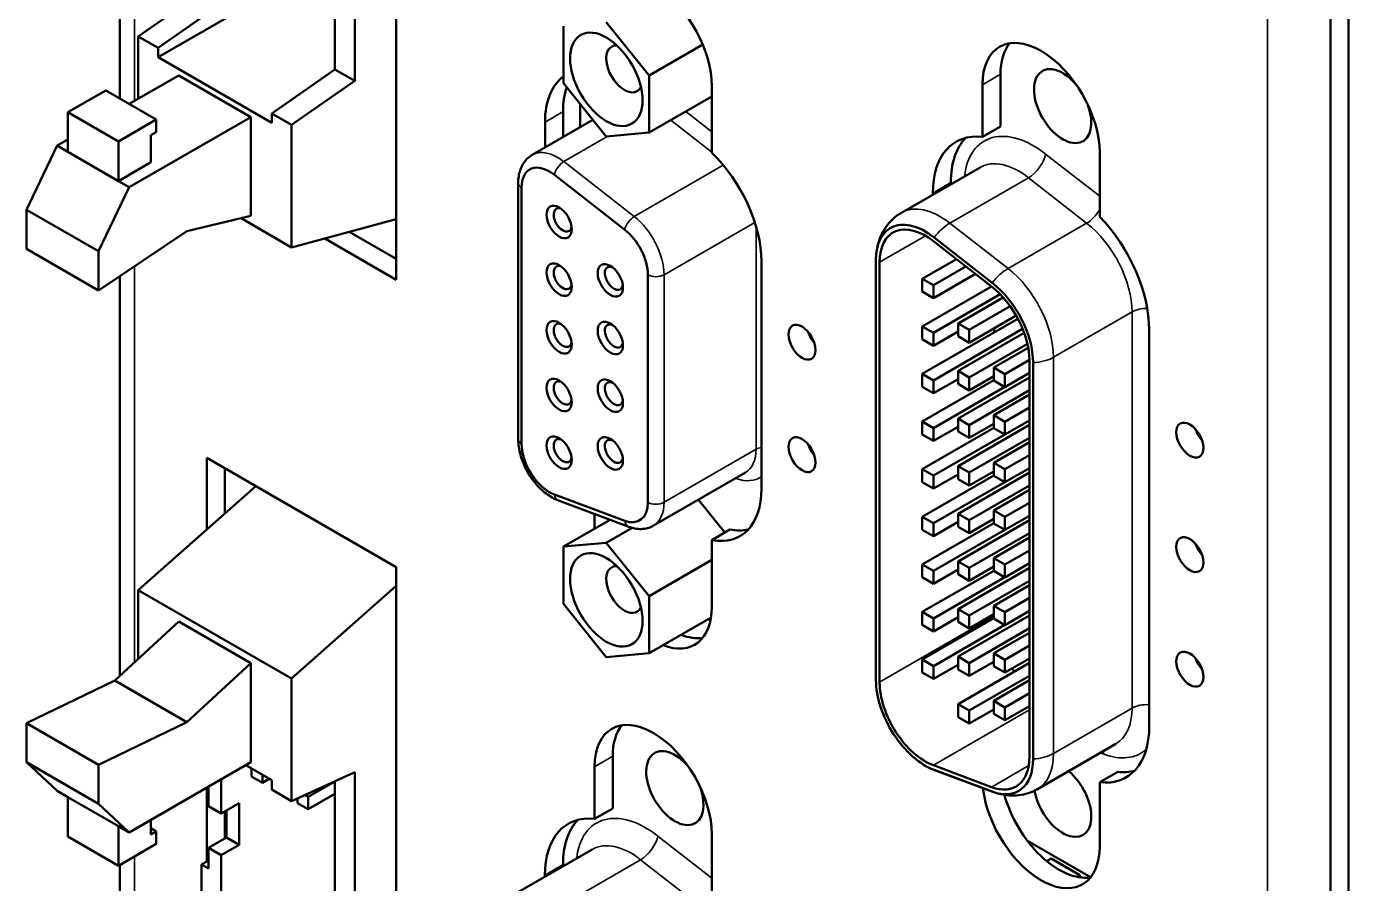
# Model space of a CAD drawing. Header units: millimetres. Extents: x 2117 to 4352, y 853 to 2102.
# Drawn here: x 3358.5 to 3410.3, y 1819.6 to 1853.2 of the extents above; entities that cross this region are included whole.
import ezdxf

# ---------------------------------------------------------------- set-up
doc = ezdxf.new("R2010")
doc.units = ezdxf.units.MM
doc.header["$LTSCALE"] = 1.8
doc.layers.add('외형선(ISO)', color=7, linetype='Continuous', lineweight=50)
doc.layers.add('좁은 외형선(ISO)', color=7, linetype='Continuous', lineweight=35)

msp = doc.modelspace()

# ---------------------------------------------------------------- linework, layer by layer
at = {"layer": '외형선(ISO)'}
for p, q in [((3372.958, 1903.166), (3372.958, 1843.235)), ((3371.332, 1851.032), (3371.332, 1895.124)), ((3370.554, 1894.769), (3370.554, 1851.481)), ((3362.12, 1850.342), (3362.12, 1891.487)), ((3410.294, 1732.396), (3410.294, 1890.388)), ((3409.587, 1867.118), (3409.587, 1755.421)), ((3363.625, 1851.96), (3370.554, 1855.961)), ((3365.322, 1854.502), (3362.847, 1852.777)), ((3363.625, 1852.328), (3366.1, 1854.053)), ((3379.517, 1850.944), (3379.517, 1853.183)), ((3381.196, 1853.333), (3382.876, 1851.244)), ((3362.847, 1852.777), (3363.625, 1852.328)), ((3362.847, 1852.777), (3362.847, 1850.331)), ((3382.876, 1851.244), (3384.975, 1852.456)), ((3363.625, 1851.96), (3363.625, 1852.328)), ((3368.079, 1849.388), (3363.625, 1851.96)), ((3370.554, 1851.481), (3368.079, 1849.756)), ((3371.332, 1851.032), (3370.554, 1851.481)), ((3362.493, 1850.127), (3364.438, 1851.249)), ((3364.438, 1851.249), (3367.266, 1849.616)), ((3368.857, 1849.307), (3371.332, 1851.032)), ((3381.196, 1848.855), (3379.517, 1850.944)), ((3382.876, 1851.244), (3382.876, 1849.005)), ((3396.648, 1851.291), (3396.648, 1849.243)), ((3361.574, 1850.657), (3360.089, 1849.8)), ((3361.574, 1850.657), (3363.554, 1849.514)), ((3382.876, 1849.005), (3385.333, 1850.424)), ((3385.333, 1850.829), (3385.333, 1848.214)), ((3395.941, 1848.835), (3395.941, 1850.882)), ((3380.171, 1849.219), (3380.171, 1850.131)), ((3362.069, 1848.657), (3360.089, 1849.8)), ((3360.089, 1849.8), (3360.089, 1848.249)), ((3362.069, 1848.657), (3363.554, 1849.514)), ((3367.266, 1849.616), (3362.493, 1846.861)), ((3363.554, 1849.514), (3363.554, 1849.024)), ((3367.266, 1849.616), (3367.266, 1845.738)), ((3368.079, 1849.756), (3368.857, 1849.307)), ((3368.079, 1849.756), (3368.079, 1849.388)), ((3378.287, 1848.131), (3380.671, 1849.508)), ((3378.792, 1848.423), (3378.792, 1849.42)), ((3379.499, 1849.829), (3379.499, 1848.831)), ((3363.554, 1849.024), (3363.342, 1848.902)), ((3363.342, 1848.902), (3363.342, 1847.84)), ((3368.857, 1844.506), (3368.857, 1849.307)), ((3382.876, 1849.005), (3381.196, 1848.855)), ((3396.648, 1849.243), (3395.941, 1848.835)), ((3358.463, 1845.983), (3359.665, 1848.494)), ((3359.665, 1848.494), (3360.089, 1848.739)), ((3360.089, 1848.249), (3359.665, 1848.494)), ((3362.069, 1847.106), (3362.069, 1848.657)), ((3360.089, 1848.249), (3362.069, 1847.106)), ((3362.069, 1847.106), (3363.342, 1847.84)), ((3400.537, 1848.229), (3400.537, 1845.715)), ((3381.917, 1845.198), (3379.159, 1847.352)), ((3381.917, 1845.198), (3379.159, 1847.352)), ((3392.766, 1845.863), (3395.846, 1847.641)), ((3362.493, 1846.861), (3361.291, 1844.35)), ((3362.493, 1846.861), (3362.069, 1847.106)), ((3377.741, 1847.032), (3377.741, 1836.989)), ((3377.873, 1846.848), (3377.873, 1836.805)), ((3377.873, 1846.848), (3377.873, 1836.805)), ((3394.701, 1847.043), (3394.701, 1846.98)), ((3393.994, 1846.572), (3393.994, 1846.635)), ((3358.463, 1844.452), (3358.463, 1845.983)), ((3361.291, 1844.35), (3358.463, 1845.983)), ((3364.756, 1845.146), (3367.266, 1845.738)), ((3368.857, 1844.506), (3366.881, 1845.647)), ((3372.958, 1845.605), (3368.857, 1844.506)), ((3364.756, 1845.146), (3361.291, 1842.819)), ((3372.958, 1843.235), (3370.155, 1844.854)), ((3371.121, 1845.113), (3372.958, 1844.052)), ((3396.299, 1842.967), (3394.018, 1844.749)), ((3396.324, 1843.116), (3394.043, 1844.898)), ((3361.291, 1842.819), (3358.463, 1844.452)), ((3361.291, 1844.35), (3361.291, 1842.819)), ((3387.277, 1843.96), (3387.277, 1835.04)), ((3391.766, 1844.006), (3391.766, 1827.54)), ((3391.91, 1843.923), (3391.91, 1827.457)), ((3393.582, 1843.275), (3394.918, 1844.046)), ((3394.02, 1843.022), (3395.29, 1843.755)), ((3362.12, 1827.702), (3362.12, 1843.375)), ((3382.823, 1834.509), (3382.823, 1843.429)), ((3382.823, 1834.509), (3382.823, 1843.429)), ((3393.582, 1843.275), (3394.02, 1843.022)), ((3393.582, 1842.769), (3393.582, 1843.275)), ((3394.02, 1842.516), (3395.663, 1843.464)), ((3393.582, 1841.408), (3396.292, 1842.973)), ((3394.02, 1842.516), (3393.582, 1842.769)), ((3394.02, 1843.022), (3394.02, 1842.516)), ((3394.02, 1841.155), (3396.635, 1842.665)), ((3394.983, 1841.525), (3396.748, 1842.544)), ((3395.421, 1841.272), (3397.025, 1842.198)), ((3393.582, 1839.542), (3397.33, 1841.706)), ((3395.421, 1840.765), (3397.263, 1841.829)), ((3393.582, 1841.408), (3394.02, 1841.155)), ((3393.582, 1840.902), (3393.582, 1841.408)), ((3394.02, 1839.289), (3397.517, 1841.308)), ((3394.02, 1840.649), (3394.983, 1841.205)), ((3394.02, 1841.155), (3394.02, 1840.649)), ((3394.983, 1841.525), (3395.421, 1841.272)), ((3394.983, 1841.019), (3394.983, 1841.525)), ((3394.983, 1839.658), (3397.576, 1841.155)), ((3395.421, 1841.272), (3395.421, 1840.765)), ((3396.4, 1841.331), (3396.4, 1841.169)), ((3402.479, 1841.271), (3402.479, 1825.733)), ((3389.328, 1840.795), (3389.328, 1840.826)), ((3389.328, 1840.826), (3389.328, 1840.795)), ((3394.02, 1840.649), (3393.582, 1840.902)), ((3395.421, 1840.765), (3394.983, 1841.019)), ((3395.421, 1839.405), (3397.704, 1840.723)), ((3396.384, 1839.789), (3397.736, 1840.569)), ((3396.822, 1839.536), (3397.783, 1840.09)), ((3397.783, 1824.53), (3397.783, 1840.068)), ((3393.582, 1839.542), (3394.02, 1839.289)), ((3393.582, 1839.036), (3393.582, 1839.542)), ((3394.983, 1839.658), (3395.421, 1839.405)), ((3394.983, 1839.152), (3394.983, 1839.658)), ((3396.384, 1839.789), (3396.822, 1839.536)), ((3396.384, 1839.283), (3396.384, 1839.789)), ((3396.822, 1839.029), (3397.783, 1839.584)), ((3396.822, 1839.536), (3396.822, 1839.029)), ((3397.927, 1824.447), (3397.927, 1839.985)), ((3393.582, 1837.675), (3396.384, 1839.293)), ((3394.02, 1838.783), (3393.582, 1839.036)), ((3394.02, 1838.783), (3394.983, 1839.338)), ((3394.02, 1839.289), (3394.02, 1838.783)), ((3394.02, 1837.422), (3396.813, 1839.035)), ((3394.983, 1837.792), (3397.783, 1839.408)), ((3395.421, 1838.899), (3394.983, 1839.152)), ((3395.421, 1838.899), (3396.384, 1839.455)), ((3395.421, 1839.405), (3395.421, 1838.899)), ((3396.822, 1839.029), (3396.384, 1839.283)), ((3395.421, 1837.539), (3397.783, 1838.902)), ((3396.384, 1837.922), (3397.783, 1838.73)), ((3396.822, 1837.669), (3397.783, 1838.224)), ((3393.582, 1837.675), (3394.02, 1837.422)), ((3393.582, 1837.169), (3393.582, 1837.675)), ((3393.582, 1835.809), (3396.384, 1837.427)), ((3394.02, 1836.916), (3394.983, 1837.472)), ((3394.02, 1837.422), (3394.02, 1836.916)), ((3394.983, 1837.792), (3395.421, 1837.539)), ((3394.983, 1837.286), (3394.983, 1837.792)), ((3394.983, 1835.925), (3397.783, 1837.542)), ((3395.421, 1837.032), (3396.384, 1837.588)), ((3395.421, 1837.539), (3395.421, 1837.032)), ((3396.384, 1837.922), (3396.822, 1837.669)), ((3396.384, 1837.416), (3396.384, 1837.922)), ((3396.822, 1837.163), (3396.384, 1837.416)), ((3396.822, 1837.163), (3397.783, 1837.718)), ((3396.822, 1837.669), (3396.822, 1837.163)), ((3394.02, 1836.916), (3393.582, 1837.169)), ((3394.02, 1835.556), (3396.813, 1837.168)), ((3395.421, 1837.032), (3394.983, 1837.286)), ((3395.421, 1835.672), (3397.783, 1837.036)), ((3389.328, 1836.386), (3389.328, 1836.417)), ((3389.328, 1836.417), (3389.328, 1836.386)), ((3396.384, 1836.056), (3397.783, 1836.864)), ((3365.534, 1836.254), (3372.958, 1831.968)), ((3365.534, 1833.447), (3365.534, 1836.254)), ((3394.983, 1835.925), (3395.421, 1835.672)), ((3394.983, 1835.419), (3394.983, 1835.925)), ((3396.384, 1836.056), (3396.822, 1835.803)), ((3396.384, 1835.55), (3396.384, 1836.056)), ((3396.822, 1835.803), (3397.783, 1836.357)), ((3366.241, 1835.846), (3366.241, 1834.074)), ((3383.045, 1833.594), (3386.651, 1835.676)), ((3393.582, 1835.809), (3394.02, 1835.556)), ((3393.582, 1835.303), (3393.582, 1835.809)), ((3393.582, 1833.942), (3396.384, 1835.56)), ((3394.02, 1835.05), (3394.983, 1835.605)), ((3394.02, 1835.556), (3394.02, 1835.05)), ((3394.983, 1834.059), (3397.783, 1835.675)), ((3395.421, 1835.166), (3394.983, 1835.419)), ((3395.421, 1835.166), (3396.384, 1835.722)), ((3395.421, 1835.672), (3395.421, 1835.166)), ((3396.822, 1835.296), (3396.384, 1835.55)), ((3396.822, 1835.296), (3397.783, 1835.851)), ((3396.822, 1835.803), (3396.822, 1835.296)), ((3367.451, 1835.147), (3362.847, 1831.065)), ((3379.159, 1834.816), (3381.917, 1833.786)), ((3379.159, 1834.816), (3381.917, 1833.786)), ((3394.02, 1835.05), (3393.582, 1835.303)), ((3394.02, 1833.689), (3396.813, 1835.302)), ((3395.421, 1833.806), (3397.783, 1835.169)), ((3396.384, 1834.189), (3397.783, 1834.997)), ((3379.32, 1834.579), (3382.078, 1833.548)), ((3384.807, 1834.611), (3385.841, 1833.324)), ((3396.822, 1833.936), (3397.783, 1834.491)), ((3379.517, 1832.771), (3381.34, 1833.824)), ((3380.738, 1833.476), (3380.738, 1834.049)), ((3393.582, 1833.942), (3394.02, 1833.689)), ((3393.582, 1833.436), (3393.582, 1833.942)), ((3394.983, 1834.059), (3395.421, 1833.806)), ((3394.983, 1833.552), (3394.983, 1834.059)), ((3394.983, 1832.192), (3397.783, 1833.809)), ((3395.421, 1833.299), (3396.384, 1833.855)), ((3395.421, 1833.806), (3395.421, 1833.299)), ((3396.384, 1834.189), (3396.822, 1833.936)), ((3396.384, 1833.683), (3396.384, 1834.189)), ((3396.822, 1833.43), (3397.783, 1833.985)), ((3396.822, 1833.936), (3396.822, 1833.43)), ((3381.196, 1832.921), (3382.209, 1833.506)), ((3386.04, 1833.439), (3385.333, 1833.031)), ((3393.582, 1832.076), (3396.384, 1833.694)), ((3394.02, 1833.183), (3393.582, 1833.436)), ((3394.02, 1833.183), (3394.983, 1833.739)), ((3394.02, 1833.689), (3394.02, 1833.183)), ((3394.02, 1831.823), (3396.813, 1833.435)), ((3395.421, 1833.299), (3394.983, 1833.552)), ((3395.421, 1831.939), (3397.783, 1833.303)), ((3396.822, 1833.43), (3396.384, 1833.683)), ((3379.517, 1832.771), (3381.196, 1832.921)), ((3379.517, 1830.532), (3379.517, 1832.771)), ((3381.196, 1832.921), (3382.876, 1830.832)), ((3385.333, 1833.031), (3385.333, 1830.416)), ((3396.384, 1832.323), (3397.783, 1833.131)), ((3382.876, 1830.832), (3385.333, 1832.25)), ((3396.384, 1832.323), (3396.822, 1832.07)), ((3396.384, 1831.817), (3396.384, 1832.323)), ((3396.822, 1832.07), (3397.783, 1832.624)), ((3372.958, 1831.968), (3372.958, 1761.667)), ((3393.582, 1832.076), (3394.02, 1831.823)), ((3393.582, 1831.57), (3393.582, 1832.076)), ((3393.582, 1830.209), (3396.384, 1831.827)), ((3394.02, 1831.317), (3394.983, 1831.872)), ((3394.02, 1831.823), (3394.02, 1831.317)), ((3394.983, 1832.192), (3395.421, 1831.939)), ((3394.983, 1831.686), (3394.983, 1832.192)), ((3394.983, 1830.326), (3397.783, 1831.942)), ((3395.421, 1831.433), (3396.384, 1831.989)), ((3395.421, 1831.939), (3395.421, 1831.433)), ((3396.822, 1831.563), (3396.384, 1831.817)), ((3396.822, 1831.563), (3397.783, 1832.118)), ((3396.822, 1832.07), (3396.822, 1831.563)), ((3368.857, 1827.595), (3372.958, 1831.231)), ((3394.02, 1831.317), (3393.582, 1831.57)), ((3394.02, 1829.956), (3396.813, 1831.569)), ((3395.421, 1831.433), (3394.983, 1831.686)), ((3395.421, 1830.073), (3397.783, 1831.436)), ((3396.384, 1830.456), (3397.783, 1831.264)), ((3368.857, 1827.595), (3362.847, 1831.065)), ((3362.847, 1831.065), (3362.847, 1828.371)), ((3382.876, 1830.832), (3382.876, 1828.593)), ((3396.822, 1830.203), (3397.783, 1830.758)), ((3381.196, 1828.443), (3379.517, 1830.532)), ((3393.582, 1830.209), (3394.02, 1829.956)), ((3393.582, 1829.703), (3393.582, 1830.209)), ((3394.983, 1830.326), (3395.421, 1830.073)), ((3394.983, 1829.819), (3394.983, 1830.326)), ((3396.384, 1830.456), (3396.822, 1830.203)), ((3396.384, 1829.95), (3396.384, 1830.456)), ((3396.822, 1829.697), (3397.783, 1830.252)), ((3396.822, 1830.203), (3396.822, 1829.697)), ((3364.438, 1829.833), (3361.928, 1827.526)), ((3364.438, 1829.833), (3367.266, 1828.2)), ((3382.876, 1828.593), (3385.301, 1829.993)), ((3385.279, 1829.876), (3385.189, 1829.928)), ((3393.582, 1828.343), (3396.384, 1829.961)), ((3394.02, 1829.45), (3393.582, 1829.703)), ((3394.02, 1829.45), (3394.983, 1830.006)), ((3394.02, 1829.956), (3394.02, 1829.45)), ((3394.02, 1828.09), (3396.813, 1829.702)), ((3394.983, 1828.459), (3397.783, 1830.076)), ((3395.421, 1829.566), (3394.983, 1829.819)), ((3395.421, 1829.566), (3396.384, 1830.122)), ((3395.421, 1830.073), (3395.421, 1829.566)), ((3396.822, 1829.697), (3396.384, 1829.95)), ((3395.421, 1828.206), (3397.783, 1829.57)), ((3396.384, 1828.59), (3397.783, 1829.398)), ((3396.822, 1828.337), (3397.783, 1828.891)), ((3364.756, 1825.893), (3367.266, 1828.2)), ((3367.266, 1828.2), (3367.266, 1824.321)), ((3382.876, 1828.593), (3381.196, 1828.443)), ((3393.582, 1828.343), (3394.02, 1828.09)), ((3393.582, 1827.837), (3393.582, 1828.343)), ((3394.02, 1827.584), (3394.983, 1828.139)), ((3394.02, 1828.09), (3394.02, 1827.584)), ((3394.983, 1828.459), (3395.421, 1828.206)), ((3394.983, 1827.953), (3394.983, 1828.459)), ((3394.983, 1826.593), (3397.783, 1828.209)), ((3395.421, 1827.7), (3396.384, 1828.256)), ((3395.421, 1828.206), (3395.421, 1827.7)), ((3396.384, 1828.59), (3396.822, 1828.337)), ((3396.384, 1828.084), (3396.384, 1828.59)), ((3396.822, 1827.83), (3396.384, 1828.084)), ((3396.822, 1827.83), (3397.783, 1828.385)), ((3396.822, 1828.337), (3396.822, 1827.83)), ((3368.857, 1822.794), (3368.857, 1827.595)), ((3394.02, 1827.584), (3393.582, 1827.837)), ((3395.421, 1827.7), (3394.983, 1827.953)), ((3395.421, 1826.34), (3397.783, 1827.703)), ((3358.463, 1825.852), (3361.928, 1827.526)), ((3361.928, 1827.526), (3364.756, 1825.893)), ((3396.384, 1826.723), (3397.783, 1827.531)), ((3394.983, 1826.593), (3395.421, 1826.34)), ((3394.983, 1826.086), (3394.983, 1826.593)), ((3396.384, 1826.723), (3396.822, 1826.47)), ((3396.384, 1826.217), (3396.384, 1826.723)), ((3396.822, 1826.47), (3397.783, 1827.025)), ((3395.421, 1825.833), (3394.983, 1826.086)), ((3395.421, 1825.833), (3396.384, 1826.389)), ((3395.421, 1826.34), (3395.421, 1825.833)), ((3396.822, 1825.964), (3396.384, 1826.217)), ((3396.822, 1825.964), (3397.783, 1826.519)), ((3396.822, 1826.47), (3396.822, 1825.964)), ((3361.291, 1824.219), (3358.463, 1825.852)), ((3358.463, 1825.852), (3358.463, 1824.321)), ((3364.756, 1825.893), (3361.291, 1824.219)), ((3398.095, 1823.264), (3401.175, 1825.043)), ((3381.445, 1824.55), (3381.445, 1822.503)), ((3361.291, 1822.688), (3358.463, 1824.321)), ((3358.463, 1824.321), (3359.665, 1823.199)), ((3361.291, 1822.688), (3361.291, 1824.219)), ((3367.266, 1824.321), (3362.493, 1821.566)), ((3367.058, 1824.201), (3368.079, 1823.611)), ((3367.287, 1823.754), (3367.287, 1824.068)), ((3380.738, 1822.095), (3380.738, 1824.142)), ((3394.018, 1824.197), (3396.299, 1823.345)), ((3394.043, 1824.019), (3396.324, 1823.167)), ((3396.344, 1823.159), (3394.063, 1824.011)), ((3401.244, 1823.941), (3400.537, 1823.533)), ((3366.1, 1822.309), (3366.1, 1823.648)), ((3367.712, 1823.509), (3367.287, 1823.754)), ((3367.712, 1823.823), (3367.712, 1823.509)), ((3367.712, 1823.509), (3367.984, 1823.666)), ((3368.079, 1823.611), (3368.079, 1823.243)), ((3371.332, 1823.926), (3368.857, 1822.794)), ((3369.508, 1822.962), (3370.554, 1823.566)), ((3370.554, 1823.57), (3370.554, 1769.913)), ((3371.332, 1769.464), (3371.332, 1823.926)), ((3400.537, 1823.533), (3400.537, 1821.019)), ((3360.089, 1822.954), (3359.665, 1823.199)), ((3360.089, 1822.954), (3360.089, 1821.402)), ((3360.089, 1822.954), (3362.069, 1821.811)), ((3365.534, 1820.431), (3365.534, 1823.321)), ((3365.605, 1823.362), (3365.605, 1822.594)), ((3368.857, 1822.794), (3368.079, 1823.243)), ((3369.083, 1822.717), (3369.083, 1822.897)), ((3369.383, 1823.034), (3369.508, 1822.962)), ((3369.508, 1822.472), (3370.554, 1823.076)), ((3369.508, 1822.962), (3369.508, 1822.472)), ((3362.493, 1821.566), (3361.291, 1822.688)), ((3365.605, 1822.594), (3366.1, 1822.309)), ((3366.807, 1822.717), (3366.1, 1822.309)), ((3366.241, 1822.39), (3366.241, 1821.329)), ((3366.312, 1822.431), (3366.312, 1821.37)), ((3366.807, 1821.084), (3366.807, 1822.717)), ((3369.508, 1822.472), (3369.083, 1822.717)), ((3381.445, 1822.503), (3380.738, 1822.095)), ((3363.342, 1822.055), (3363.342, 1821.484)), ((3362.069, 1820.259), (3360.089, 1821.402)), ((3362.493, 1821.566), (3362.069, 1821.811)), ((3362.069, 1820.259), (3362.069, 1821.811)), ((3363.554, 1821.606), (3363.342, 1821.729)), ((3363.342, 1821.484), (3363.554, 1821.606)), ((3363.554, 1821.606), (3363.554, 1821.117)), ((3366.312, 1821.37), (3365.605, 1820.961)), ((3366.807, 1821.084), (3366.312, 1821.37)), ((3385.334, 1821.488), (3385.334, 1818.975)), ((3363.554, 1821.117), (3362.069, 1820.259)), ((3365.605, 1820.961), (3365.605, 1820.145)), ((3366.1, 1820.676), (3365.605, 1820.961)), ((3366.1, 1820.676), (3366.807, 1821.084)), ((3377.563, 1819.123), (3380.643, 1820.901)), ((3397.703, 1821.24), (3400.182, 1819.808)), ((3365.322, 1820.308), (3365.605, 1820.471)), ((3365.605, 1820.145), (3365.322, 1820.308)), ((3365.322, 1820.308), (3365.322, 1801.839)), ((3366.1, 1801.39), (3366.1, 1820.676)), ((3379.498, 1820.303), (3379.498, 1820.24)), ((3398.629, 1820.542), (3398.457, 1820.443)), ((3399.76, 1819.889), (3398.629, 1820.542)), ((3362.12, 1768.774), (3362.12, 1820.288)), ((3378.791, 1819.832), (3378.791, 1819.894)), ((3399.646, 1819.823), (3399.76, 1819.889)), ((3399.76, 1819.803), (3399.76, 1819.889)), ((3399.76, 1819.832), (3399.824, 1819.795))]:
    msp.add_line(p, q, dxfattribs=at)
for centre, major_axis, start_param, end_param in [((3383.035, 1852.156), (-1.625, 2.815), 3.926991, 6.901137), ((3381.903, 1851.502), (0.503, -0.872), 2.777783, 6.646994), ((3398.239, 1849.555), (-1.625, 2.815), 3.926991, 7.068583), ((3398.946, 1849.964), (-1.625, 2.815), 0.219325, 0.785398), ((3399.087, 1850.045), (-0.794, 1.375), 5.002922, 10.705042), ((3381.656, 1847.767), (-2.025, 3.507), 0.05801, 0.785398), ((3382.363, 1848.175), (2.025, -3.507), 3.606875, 3.926991), ((3397.096, 1844.844), (-2.194, 3.799), 5.87949, 7.068583), ((3397.803, 1845.252), (-2.194, 3.799), 0.161885, 0.785398), ((3384.414, 1845.613), (2.025, -3.507), 0.785398, 2.029422), ((3378.969, 1846.216), (-0.775, 1.342), 5.323254, 7.068583), ((3378.969, 1846.216), (-0.775, 1.342), 5.323254, 7.068583), ((3379.485, 1845.583), (-0.25, 0.433), 5.681921, 10.026042), ((3399.377, 1843.062), (2.194, -3.799), 0.785398, 1.973067), ((3381.727, 1844.062), (-0.775, 1.342), 3.926991, 5.323254), ((3381.727, 1844.062), (0.775, -1.342), 0.785398, 2.181662), ((3393.706, 1842.886), (-1.372, 2.376), 5.323254, 7.068583), ((3393.706, 1842.886), (-1.27, 2.2), 5.323254, 7.068583), ((3379.485, 1843.321), (-0.25, 0.433), 5.681921, 10.026042), ((3381.493, 1843.293), (-0.25, 0.433), 5.681921, 10.026042), ((3395.987, 1841.105), (-1.372, 2.376), 3.926991, 5.323254), ((3395.987, 1841.105), (-1.27, 2.2), 3.926991, 5.323254), ((3379.485, 1841.059), (-0.25, 0.433), 5.681921, 10.026042), ((3381.493, 1841.031), (-0.25, 0.433), 5.681921, 10.026042), ((3389.575, 1841.194), (0.375, -0.65), 4.372552, 5.052226), ((3379.485, 1838.798), (-0.25, 0.433), 5.681921, 10.026042), ((3381.493, 1838.769), (-0.25, 0.433), 5.681921, 10.026042), ((3379.485, 1836.536), (-0.25, 0.433), 5.681921, 10.026042), ((3381.493, 1836.507), (-0.25, 0.433), 5.681921, 10.026042), ((3404.778, 1837.357), (0.375, -0.65), 4.372552, 5.052226), ((3378.969, 1836.173), (0.775, -1.342), 3.926991, 5.67232), ((3378.969, 1836.173), (-0.775, 1.342), 0.785398, 2.530727), ((3389.575, 1836.785), (0.375, -0.65), 4.372552, 5.052226), ((3384.414, 1836.693), (2.025, -3.507), 5.824559, 7.068583), ((3381.727, 1835.142), (0.775, -1.342), 5.67232, 7.068583), ((3381.727, 1835.142), (0.775, -1.342), 5.67232, 7.068583), ((3385.121, 1837.102), (2.025, -3.507), 5.824559, 6.107692), ((3404.778, 1832.866), (0.375, -0.65), 4.372552, 5.052226), ((3381.903, 1831.09), (0.503, -0.872), 2.777783, 6.646994), ((3383.035, 1831.743), (1.625, -2.815), 5.665234, 7.068583), ((3383.742, 1832.151), (1.625, -2.815), 5.665234, 6.06386), ((3404.778, 1828.375), (0.375, -0.65), 4.372552, 5.052226), ((3398.196, 1829.012), (1.27, -2.2), 4.845209, 4.905962), ((3393.706, 1826.42), (1.372, -2.376), 3.926991, 5.67232), ((3393.706, 1826.42), (1.27, -2.2), 3.926991, 5.67232), ((3383.036, 1822.815), (-1.625, 2.815), 3.926991, 7.068583), ((3383.743, 1823.223), (-1.625, 2.815), 0.219325, 0.785398), ((3399.377, 1827.524), (2.194, -3.799), 5.880915, 7.068583), ((3383.884, 1823.305), (-0.794, 1.375), 5.002922, 10.705042), ((3395.987, 1825.567), (1.27, -2.2), 5.67232, 7.068583), ((3395.987, 1825.567), (1.372, -2.376), 5.67232, 7.068583), ((3399.087, 1822.836), (0.794, -1.375), 4.131286, 8.432132), ((3400.084, 1827.933), (2.194, -3.799), 5.880915, 6.121301), ((3398.239, 1822.346), (1.625, -2.815), 4.062603, 7.068583), ((3398.946, 1822.754), (1.625, -2.815), 4.295034, 6.06386), ((3381.893, 1818.103), (-2.194, 3.799), 5.87949, 7.068583), ((3382.6, 1818.512), (-2.194, 3.799), 0.161885, 0.785398)]:
    msp.add_ellipse(centre, major_axis=major_axis, ratio=0.57735, start_param=start_param, end_param=end_param, dxfattribs=at)
for centre, major_axis in [((3381.196, 1851.094), (-1.003, 1.738)), ((3379.344, 1845.501), (-0.35, 0.606)), ((3379.344, 1843.239), (-0.35, 0.606)), ((3381.352, 1843.211), (-0.35, 0.606)), ((3379.344, 1840.978), (-0.35, 0.606)), ((3381.352, 1840.949), (-0.35, 0.606)), ((3388.868, 1840.786), (-0.375, 0.65)), ((3379.344, 1838.716), (-0.35, 0.606)), ((3381.352, 1838.688), (-0.35, 0.606)), ((3404.071, 1836.948), (-0.375, 0.65)), ((3379.344, 1836.454), (-0.35, 0.606)), ((3381.352, 1836.426), (-0.35, 0.606)), ((3388.868, 1836.377), (-0.375, 0.65)), ((3404.071, 1832.458), (-0.375, 0.65)), ((3381.196, 1830.682), (-1.003, 1.738)), ((3404.071, 1827.967), (-0.375, 0.65))]:
    msp.add_ellipse(centre, major_axis=major_axis, ratio=0.57735, dxfattribs=at)
for points, knots in [([(3377.741, 1847.032), (3377.741, 1847.119), (3377.747, 1847.204), (3377.772, 1847.373), (3377.791, 1847.455), (3377.845, 1847.616), (3377.88, 1847.693), (3377.967, 1847.84), (3378.019, 1847.91), (3378.141, 1848.033), (3378.211, 1848.088), (3378.287, 1848.131)], [4.712389, 4.712389, 4.712389, 4.712389, 4.8694686, 4.8694686, 5.0265482, 5.0265482, 5.1836279, 5.1836279, 5.3407075, 5.3407075, 5.4977871, 5.4977871, 5.4977871, 5.4977871]), ([(3392.766, 1845.863), (3392.645, 1845.793), (3392.532, 1845.71), (3392.33, 1845.523), (3392.241, 1845.421), (3392.089, 1845.206), (3392.026, 1845.094), (3391.923, 1844.868), (3391.882, 1844.754), (3391.82, 1844.526), (3391.798, 1844.412), (3391.784, 1844.3)], [0.7853982, 0.7853982, 0.7853982, 0.7853982, 0.9152737, 0.9152737, 1.0451492, 1.0451492, 1.1750247, 1.1750247, 1.3049002, 1.3049002, 1.4347758, 1.4347758, 1.4347758, 1.4347758]), ([(3379.32, 1834.579), (3379.149, 1834.643), (3378.987, 1834.737), (3378.678, 1834.974), (3378.532, 1835.118), (3378.27, 1835.44), (3378.153, 1835.618), (3377.959, 1835.991), (3377.882, 1836.186), (3377.774, 1836.58), (3377.743, 1836.777), (3377.741, 1836.977), (3377.741, 1836.983), (3377.741, 1836.989)], [2.96706, 2.96706, 2.96706, 2.96706, 3.304677, 3.304677, 3.653743, 3.653743, 4.002809, 4.002809, 4.351875, 4.351875, 4.700941, 4.700941, 4.712389, 4.712389, 4.712389, 4.712389]), ([(3383.045, 1833.594), (3382.986, 1833.56), (3382.923, 1833.532), (3382.794, 1833.49), (3382.728, 1833.476), (3382.595, 1833.46), (3382.528, 1833.459), (3382.396, 1833.467), (3382.331, 1833.477), (3382.203, 1833.506), (3382.139, 1833.525), (3382.078, 1833.548)], [2.3561945, 2.3561945, 2.3561945, 2.3561945, 2.4783675, 2.4783675, 2.6005406, 2.6005406, 2.7227136, 2.7227136, 2.8448867, 2.8448867, 2.9670597, 2.9670597, 2.9670597, 2.9670597]), ([(3393.969, 1824.049), (3393.975, 1824.046), (3393.981, 1824.043), (3393.994, 1824.038), (3394, 1824.036), (3394.013, 1824.031), (3394.019, 1824.028), (3394.032, 1824.023), (3394.038, 1824.021), (3394.051, 1824.016), (3394.057, 1824.014), (3394.063, 1824.011)], [3.27761322, 3.27761322, 3.27761322, 3.27761322, 3.28531569, 3.28531569, 3.29301816, 3.29301816, 3.30072063, 3.30072063, 3.30842311, 3.30842311, 3.31612558, 3.31612558, 3.31612558, 3.31612558]), ([(3396.344, 1823.159), (3396.445, 1823.121), (3396.551, 1823.089), (3396.77, 1823.04), (3396.884, 1823.023), (3397.12, 1823.008), (3397.241, 1823.01), (3397.489, 1823.039), (3397.614, 1823.065), (3397.86, 1823.145), (3397.981, 1823.199), (3398.095, 1823.264)], [3.3161256, 3.3161256, 3.3161256, 3.3161256, 3.4382986, 3.4382986, 3.5604717, 3.5604717, 3.6826447, 3.6826447, 3.8048178, 3.8048178, 3.9269908, 3.9269908, 3.9269908, 3.9269908])]:
    msp.add_open_spline(points, degree=3, knots=knots, dxfattribs=at)
at = {"layer": '좁은 외형선(ISO)'}
for p, q in [((3362.705, 1891.825), (3362.705, 1850.249)), ((3407.112, 1756.85), (3407.112, 1867.485)), ((3395.941, 1850.882), (3396.648, 1851.291)), ((3378.792, 1849.42), (3379.499, 1849.829)), ((3385.333, 1848.234), (3383.721, 1849.493)), ((3384.314, 1849.835), (3385.333, 1849.04)), ((3379.533, 1847.866), (3381.255, 1848.86)), ((3379.533, 1847.866), (3382.29, 1845.712)), ((3400.537, 1846.51), (3398.419, 1848.164)), ((3382.29, 1845.712), (3385.782, 1847.728)), ((3393.994, 1846.635), (3394.701, 1847.043)), ((3394.664, 1845.458), (3397.744, 1847.237)), ((3400.025, 1845.455), (3397.744, 1847.237)), ((3383.459, 1843.429), (3387.018, 1845.484)), ((3387.065, 1836.591), (3387.065, 1845.331)), ((3396.945, 1843.677), (3394.664, 1845.458)), ((3396.945, 1843.677), (3400.025, 1845.455)), ((3391.91, 1843.923), (3393.706, 1844.96)), ((3362.705, 1843.769), (3362.705, 1828.241)), ((3383.459, 1843.429), (3383.459, 1834.509)), ((3398.726, 1840.198), (3401.806, 1841.976)), ((3401.806, 1826.438), (3401.806, 1841.976)), ((3398.726, 1824.66), (3398.726, 1840.198)), ((3383.459, 1834.509), (3387.065, 1836.591)), ((3386.27, 1835.448), (3386.262, 1835.451)), ((3391.91, 1827.457), (3396.384, 1830.04)), ((3394.018, 1824.197), (3397.783, 1826.371)), ((3398.726, 1824.66), (3401.806, 1826.438)), ((3380.738, 1824.142), (3381.445, 1824.55)), ((3400.561, 1824.688), (3400.7, 1824.636)), ((3396.299, 1823.345), (3397.756, 1824.186)), ((3385.334, 1819.77), (3383.216, 1821.424)), ((3362.705, 1820.627), (3362.705, 1768.681)), ((3378.791, 1819.894), (3379.498, 1820.303)), ((3379.461, 1818.718), (3382.541, 1820.496)), ((3384.822, 1818.715), (3382.541, 1820.496))]:
    msp.add_line(p, q, dxfattribs=at)
for centre, major_axis, ratio, start_param, end_param in [((3397.945, 1845.334), (-1.93, 3.344), 0.57735, 5.323254, 6.94403), ((3379.287, 1846.399), (-1, 1.732), 0.57735, 5.323254, 6.283185), ((3379.477, 1847.536), (-0.277, -0.355), 0.468323, 4.000271, 5.571067), ((3397.37, 1845.002), (-1.524, 2.64), 0.57735, 5.323254, 6.283185), ((3397.844, 1847.833), (-0.5, -0.641), 0.468323, 0.858678, 2.429474), ((3378.191, 1847.032), (-0.45, 0), 0.57735, 0, 0.785398), ((3382.235, 1845.382), (0.277, 0.355), 0.468323, 0.858678, 2.429475), ((3382.045, 1844.246), (1, -1.732), 0.57735, 0.785398, 2.181662), ((3394.29, 1843.223), (-1.524, 2.64), 0.57735, 5.323254, 6.283185), ((3400.125, 1846.051), (-0.5, -0.641), 0.468323, 0.858678, 1.814369), ((3394.508, 1844.527), (-0.782, -1.001), 0.468323, 4.000271, 4.707754), ((3399.651, 1843.22), (-1.524, 2.64), 0.57735, 3.926991, 5.323254), ((3396.789, 1842.746), (-0.782, -1.001), 0.468323, 4.000271, 4.707754), ((3396.571, 1841.442), (-1.524, 2.64), 0.57735, 3.926991, 5.323254), ((3383.141, 1843.613), (0.45, 0), 0.57735, 3.926991, 5.497787), ((3402.381, 1841.644), (-0.813, 0), 0.57735, 4.68708, 5.497787), ((3397.828, 1840.716), (-1.27, 0), 0.57735, 1.648711, 2.356194), ((3378.191, 1836.989), (-0.45, 0), 0.57735, 0, 0.785398), ((3385.651, 1837.408), (1, -1.732), 0.57735, 0, 0.785398), ((3387.383, 1836.408), (0.45, 0), 0.57735, 1.808737, 2.356194), ((3385.952, 1835.264), (-0.158, -0.422), 0.668835, 2.252305, 2.271086), ((3385.969, 1837.592), (1.225, -2.122), 0.57735, 5.67232, 6.353597), ((3379.477, 1835), (-0.158, -0.422), 0.668835, 5.393898, 6.283185), ((3383.141, 1834.693), (0.45, 0), 0.57735, 3.926991, 5.497787), ((3382.045, 1835.326), (1, -1.732), 0.57735, 0, 0.785398), ((3382.235, 1833.97), (-0.158, -0.422), 0.668835, 5.393898, 6.283185), ((3402.381, 1826.106), (-0.813, 0), 0.57735, 4.59108, 5.497787), ((3399.651, 1827.683), (1.524, -2.64), 0.57735, 0, 0.785398), ((3397.828, 1825.178), (-1.27, 0), 0.57735, 1.648711, 2.356194), ((3396.571, 1825.904), (1.524, -2.64), 0.57735, 0, 0.785398), ((3400.125, 1824.304), (0.285, 0.761), 0.668835, 5.393898, 5.566854), ((3400.226, 1828.014), (1.93, -3.344), 0.57735, 5.67232, 6.3949), ((3394.508, 1825.201), (-0.445, -1.19), 0.668835, 6.257211, 6.283185), ((3396.789, 1824.348), (-0.445, -1.19), 0.668835, 6.257211, 6.283185), ((3382.742, 1818.593), (-1.93, 3.344), 0.57735, 5.323254, 6.94403), ((3382.641, 1821.092), (-0.5, -0.641), 0.468323, 0.858678, 2.429474), ((3382.167, 1818.262), (-1.524, 2.64), 0.57735, 5.323254, 6.283185)]:
    msp.add_ellipse(centre, major_axis=major_axis, ratio=ratio, start_param=start_param, end_param=end_param, dxfattribs=at)

doc.saveas('drawing.dxf')
